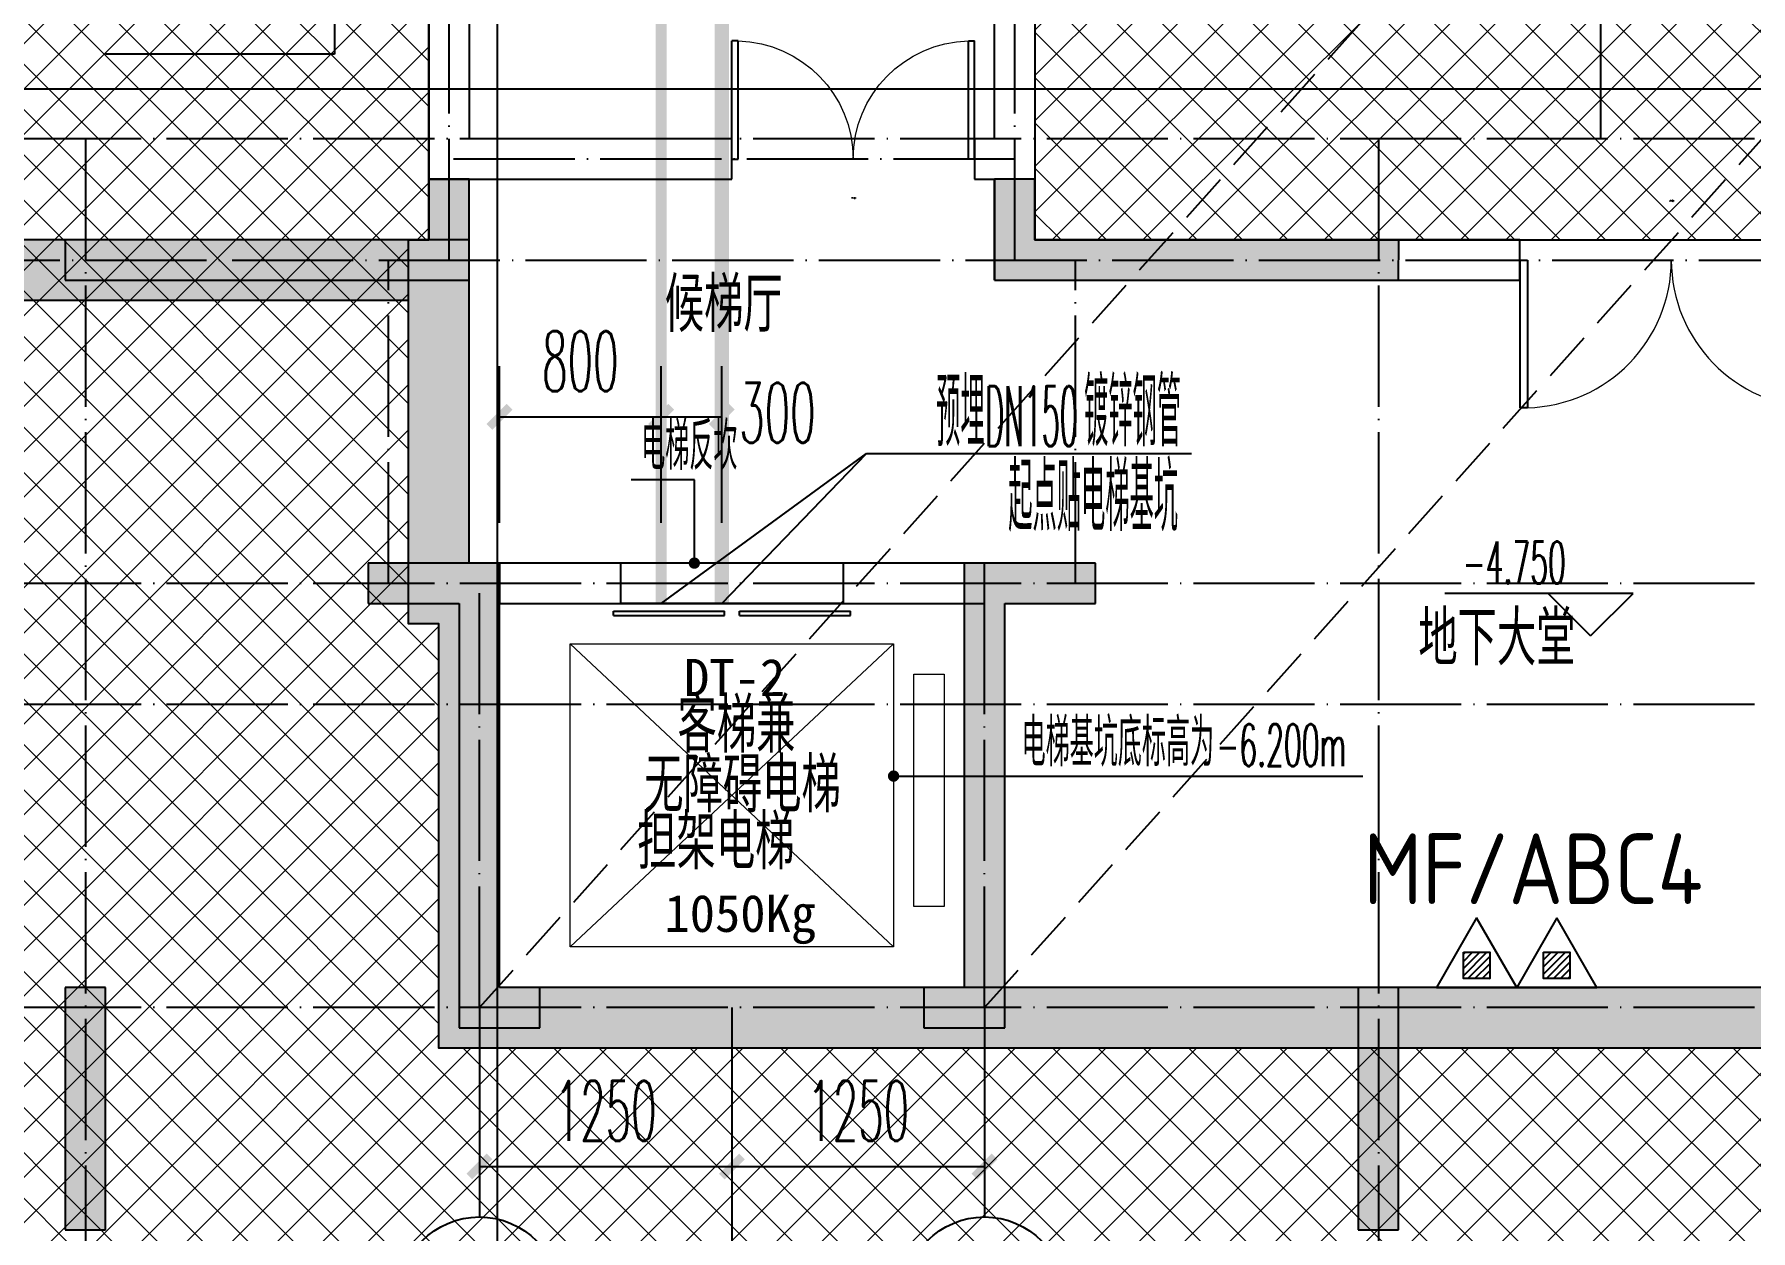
# Model space of a CAD drawing. Extents: x 27938 to 1507990, y 110129 to 923079.
# Drawn here: x 694839 to 703334, y 498017 to 503938 of the extents above; entities that cross this region are included whole.
import ezdxf
from ezdxf.enums import TextEntityAlignment as Align
from ezdxf.xclip import XClip

# ---------------------------------------------------------------- set-up
doc = ezdxf.new("R2010")
doc.units = 0
doc.header["$LTSCALE"] = 1000
doc.header["$MEASUREMENT"] = 0
doc.header["$XCLIPFRAME"] = 0
for name, pattern in [('__DASH', [0.35, 0.25, -0.1]), ('DASH', [0.35, 0.25, -0.1]), ('DOTE', [2.4200000000000004, 2, -0.2, 0.02, -0.2])]:
    doc.linetypes.add(name, pattern=pattern)
for name, color, linetype in [('----建筑底图', 8, 'Continuous'), ('AXIS', 3, 'Continuous'), ('AXIS_TEXT', 7, 'Continuous'), ('COLUMN', 9, 'Continuous'), ('DIM_ELEV', 3, 'Continuous'), ('DIM_LEAD', 3, 'Continuous'), ('DIM_不分区消火栓', 1, 'Continuous'), ('DIM_废水', 31, 'Continuous'), ('DOOR_FIRE_TEXT', 7, 'Continuous'), ('DOTE', 1, 'Continuous'), ('EQUIP_消防', 7, 'Continuous'), ('EQUIP_灭火器', 7, 'Continuous'), ('HS-A-墙-砼', 41, 'Continuous'), ('PIPE-废水', 31, 'TG_F'), ('PUB_HATCH', 8, 'Continuous'), ('PUB_TEXT', 4, 'Continuous'), ('TEXT_灭火器', 7, 'Continuous'), ('TWT_DIM', 3, 'Continuous'), ('WALL', 9, 'Continuous'), ('WINDOW', 4, 'Continuous'), ('建-墙-填充', 8, 'Continuous')]:
    doc.layers.add(name, color=color, linetype=linetype)
doc.layers.add('3.5方案汇报，与郭总、侯月琴确定户型_t8$0$STAIR', color=2, linetype='Continuous', lineweight=18)
doc.layers.add('填充', color=251, linetype='Continuous', lineweight=5)
doc.styles.add('_TCH_AXIS', font='COMPLEX', dxfattribs={"bigfont": 'GBCBIG'})
doc.styles.add('_TCH_DIM', font='SIMPLEX.shx', dxfattribs={"width": 0.7, "bigfont": 'GBCBIG.shx'})
doc.styles.add('_TCH_DIM_T3', font='SIMPLEX.shx', dxfattribs={"width": 0.4941176470588236, "bigfont": 'GBCBIG.shx'})
doc.styles.add('_TCH_WINDOW', font='SIMPLEX.shx', dxfattribs={"width": 0.7, "height": 3.5, "bigfont": 'GBCBIG.shx'})
doc.styles.add('COMPLEX', font='COMPLEX')
doc.styles.get("Standard").update_dxf_attribs({"font": 'gbenor.shx', "bigfont": 'gbcbig.shx'})
doc.styles.add('TG_LINETYPE', font='SIMPLEX', dxfattribs={"width": 0.8, "height": 3, "bigfont": 'HZTXT'})
doc.styles.add('黑体', font='simhei.ttf')
doc.linetypes.add('TG_F', pattern='A,2,-0.3,["F",TG_LINETYPE,S=0.1,R=0,X=-0.23,Y=-0.15],0', length=2.3)
doc.dimstyles.new('_TCH_ARCH&&100', dxfattribs={"dimtxt": 297.5, "dimasz": 100, "dimexe": 250, "dimexo": 300, "dimgap": 126.25, "dimtad": 1, "dimdec": 0, "dimzin": 0, "dimdsep": 46, "dimtxsty": '_TCH_DIM_T3', "dimblk": 'ARCHTICK', "dimcen": 0.09, "dimclrt": 4, "dimazin": 2, "dimtfac": 1, "dimtdec": 0, "dimtix": 1, "dimtmove": 2, "dimatfit": 3, "dimfxl": 100, "dimtolj": 1, "dimtzin": 0, "dimarcsym": 0})
doc.dimstyles.new('_TWT_ARCH&&100', dxfattribs={"dimtxt": 297.5, "dimasz": 100, "dimexe": 250, "dimexo": 300, "dimgap": 126.25, "dimtad": 1, "dimdec": 0, "dimzin": 0, "dimdsep": 46, "dimtxsty": '_TCH_DIM_T3', "dimblk": 'ARCHTICK', "dimcen": 0.09, "dimclrt": 7, "dimazin": 2, "dimtfac": 1, "dimtdec": 0, "dimtix": 1, "dimtmove": 2, "dimatfit": 3, "dimfxl": 1, "dimtolj": 1, "dimtzin": 0, "dimarcsym": 0})

# ---------------------------------------------------------------- blocks, each defined once
blk = doc.blocks.new('GFDGFSDFGD')
at = {"layer": 'PUB_HATCH'}
for points in [[(454816.4091137983, 372423.1719372816), (454816.6251555523, 372223.9949703271), (456816.6213764995, 372223.9953519432), (456816.6237901542, 372723.9945990114), (456616.6241849233, 372723.9945462113), (456616.6244225956, 372423.9929713549), (455016.6257646407, 372423.9946691427)], [(461416.8400053843, 372423.1719372816), (461216.6233545418, 372423.9946691427), (459616.624696587, 372423.9929713549), (459616.6249342076, 372723.9945463392), (459416.6253290299, 372723.9945991393), (459416.627742683, 372223.9953519432), (461416.6239636303, 372223.9949703271)], [(456966.6242620276, 370823.7242364994), (456316.6235069988, 370823.7237810019), (456316.6235069988, 370623.723500697), (456766.6242620276, 370623.7242364994), (456766.6242608383, 368523.7281418327), (457166.6242608383, 368523.7281418327), (457166.6242608383, 368723.7281418327), (456966.6242609706, 368723.7281418327)], [(459266.6248586276, 370823.7242366532), (459266.6248596846, 368723.7281419866), (459066.6248598169, 368723.7281419866), (459066.6248598169, 368523.7281419866), (459466.6248598169, 368523.7281419866), (459466.6248586276, 370623.7242366532), (459916.6256136564, 370623.7235008508), (459916.6256136564, 370823.7237811558)], [(454816.6362339624, 368723.7167763724), (454816.6362308792, 367523.7257141294), (455016.6362343028, 367523.7239626549), (455016.6362342408, 368723.7167764931)], [(461416.6128852202, 368723.7167772611), (461216.6128849418, 368723.7167773817), (461216.612884902, 367523.7239627372), (461416.6128882723, 367523.7257142118)]]:
    blk.add_hatch(color=0, dxfattribs=at).paths.add_polyline_path(points)
at = {"layer": 'COLUMN', "color": 0}
for p, q in [((456816.6237901542, 372723.9945990114), (456616.6241849233, 372723.9945462113)), ((456616.6241849233, 372723.9945462113), (456616.6244225956, 372423.9929713549)), ((456816.6213764995, 372223.9953519432), (456816.6237901542, 372723.9945990114)), ((459616.6249342076, 372723.9945463392), (459416.6253290299, 372723.9945991393)), ((459416.6253290299, 372723.9945991393), (459416.627742683, 372223.9953519432)), ((459616.624696587, 372423.9929713549), (459616.6249342076, 372723.9945463392)), ((455016.6257646407, 372423.9946691427), (454816.4091137983, 372423.1719372816)), ((454816.4091137983, 372423.1719372816), (454816.6251555523, 372223.9949703271)), ((456616.6244225956, 372423.9929713549), (455016.6257646407, 372423.9946691427)), ((461216.6233545418, 372423.9946691427), (459616.624696587, 372423.9929713549)), ((461416.8400053843, 372423.1719372816), (461216.6233545418, 372423.9946691427)), ((461416.6239636303, 372223.9949703271), (461416.8400053843, 372423.1719372816)), ((454816.6251555523, 372223.9949703271), (456816.6213764995, 372223.9953519432)), ((459416.627742683, 372223.9953519432), (461416.6239636303, 372223.9949703271)), ((456966.6242620276, 370823.7242364994), (456316.6235069988, 370823.7237810019)), ((456316.6235069988, 370823.7237810019), (456316.6235069988, 370623.723500697)), ((456966.6242609706, 368723.7281418327), (456966.6242620276, 370823.7242364994)), ((459266.6248586276, 370823.7242366532), (459266.6248596846, 368723.7281419866)), ((459916.6256136564, 370823.7237811558), (459266.6248586276, 370823.7242366532)), ((459916.6256136564, 370623.7235008508), (459916.6256136564, 370823.7237811558)), ((456316.6235069988, 370623.723500697), (456766.6242620276, 370623.7242364994)), ((456766.6242620276, 370623.7242364994), (456766.6242608383, 368523.7281418327)), ((459466.6248598169, 368523.7281419866), (459466.6248586276, 370623.7242366532)), ((459466.6248586276, 370623.7242366532), (459916.6256136564, 370623.7235008508)), ((454816.6362339624, 368723.7167763724), (454816.6362308792, 367523.7257141294)), ((455016.6362342408, 368723.7167764931), (454816.6362339624, 368723.7167763724)), ((455016.6362343028, 367523.7239626549), (455016.6362342408, 368723.7167764931)), ((457166.6242608383, 368723.7281418327), (456966.6242609706, 368723.7281418327)), ((457166.6242608383, 368523.7281418327), (457166.6242608383, 368723.7281418327)), ((459266.6248596846, 368723.7281419866), (459066.6248598169, 368723.7281419866)), ((459066.6248598169, 368723.7281419866), (459066.6248598169, 368523.7281419866)), ((461416.6128852202, 368723.7167772611), (461216.6128849418, 368723.7167773817)), ((461216.6128849418, 368723.7167773817), (461216.612884902, 367523.7239627372)), ((461416.6128882723, 367523.7257142118), (461416.6128852202, 368723.7167772611)), ((456766.6242608383, 368523.7281418327), (457166.6242608383, 368523.7281418327)), ((459066.6248598169, 368523.7281419866), (459466.6248598169, 368523.7281419866)), ((454816.6362308792, 367523.7257141294), (455016.6362343028, 367523.7239626549)), ((461216.612884902, 367523.7239627372), (461416.6128882723, 367523.7257142118))]:
    blk.add_line(p, q, dxfattribs=at)
blk = doc.blocks.new('$DORLIB2D$00000127')
at = {"color": 0}
for points in [[(-0.5333333333328483, 0.7948983154366971), (-0.5333333333328483, 0.690405644187237)], [(-0.03333333333284827, 0.7948983154366971), (-0.5333333333328483, 0.7948983154366971)], [(-0.03333333333284827, 0.7948983154366971), (-0.03333333333284827, 0.690405644187237)], [(0.5333333333328483, 0.7948983154366971), (0.03333333333284827, 0.7948983154366971)], [(0.03333333333284827, 0.7948983154366971), (0.03333333333284827, 0.690405644187237)], [(0.5333333333328483, 0.7948983154366971), (0.5333333333328483, 0.690405644187237)], [(-0.03333333333284827, 0.690405644187237), (-0.5333333333328483, 0.690405644187237)], [(0.5333333333328483, 0.690405644187237), (0.03333333333284827, 0.690405644187237)], [(0.5, 0.4999999999999858), (-0.5, 0.4999999999999858)]]:
    blk.add_lwpolyline(points, dxfattribs=at)
blk = doc.blocks.new('$DorLib2D$00000002')
at = {"color": 0}
for p, q in [((-0.5, -5.684341886080802e-17), (-0.5000000000000007, 0.4875)), ((-0.4750000000000007, 0.4875), (-0.5000000000000007, 0.4875)), ((-0.475, -2.842170943040401e-17), (-0.4750000000000007, 0.4875)), ((0.475, -2.842170943040401e-17), (0.4750000000000007, 0.4875)), ((0.4750000000000007, 0.4875), (0.5000000000000007, 0.4875)), ((0.5, -5.684341886080802e-17), (0.5000000000000007, 0.4875)), ((-0.5, -5.684341886080802e-17), (-0.475, -2.842170943040401e-17)), ((0.5, -5.684341886080802e-17), (0.475, -2.842170943040401e-17))]:
    blk.add_line(p, q, dxfattribs=at)
at = {"color": 0, "lineweight": 13}
for centre, start, end in [((-0.4875, -4.263256414560601e-17), 0, 88.53071641864632), ((0.4875, -4.263256414560601e-17), 91.4692835813537, 180)]:
    blk.add_arc(centre, 0.4875, start, end, dxfattribs=at)
blk = doc.blocks.new('A$C74D73064')
at = {"layer": 'PUB_HATCH'}
for points in [[(-14183.76575621346, 20473.83676963684), (-13883.75296646982, 20773.83676963684), (-18383.79645366256, 20773.83676963684), (-18683.79645366254, 20473.83676963683)], [(-14033.82971208636, 18873.63366848725), (-13733.82971208636, 19173.6336684872), (-13883.82118564045, 19173.6336684872), (-14183.83397538409, 18873.63366848724)]]:
    blk.add_hatch(color=0, dxfattribs=at).paths.add_polyline_path(points)
at = {"layer": '填充'}
h = blk.add_hatch(dxfattribs=at)
h.set_pattern_fill('ANSI37', color=0, scale=100, style=0)
h.set_pattern_definition([(45, (-58932.59737397294, 57522.26104246161), (-112.2532015133644, 112.2532015133644), []), (135, (-58932.59737397294, 57522.26104246161), (-112.2532015133644, -112.2532015133644), [])])
h.paths.add_polyline_path([(-11083.82789761451, 26773.63365745218), (-11083.82091777574, 25273.6292442854), (-8583.827084053715, 25273.6292442854), (-8583.82764116174, 22973.6350746504), (-11083.82720834459, 22973.62955984916), (-11083.82773066033, 20773.90402130107), (-6383.836486936198, 20773.90256077482), (-6383.836485874082, 16773.62446525844), (-11233.82635060087, 16773.62446654285), (-11233.82674736297, 16773.624465956), (-14033.82971208036, 16773.62446596113), (-14033.82971208199, 18873.63040226582), (-14183.83259612235, 18873.56265653472), (-14183.8314515333, 20773.77960344986), (-14083.83046232309, 20773.89393582311), (-14083.83740852779, 26773.63032405323)], flags=16)
h.paths.add_polyline_path([(-39083.80215025903, 26773.63365745207), (-39083.8091300978, 25273.62924428529), (-41583.80296381982, 25273.62924428529), (-41583.80240671179, 22973.63507465029), (-39083.80283952894, 22973.62955984904), (-39083.80231721321, 20773.90402130096), (-43683.6098452587, 20773.90256089554), (-43683.60984632082, 16773.62446537917), (-38933.80369727267, 16773.62446654274), (-38933.80330051057, 16773.62446595589), (-36133.80033579317, 16773.62446596101), (-36133.80033579154, 18873.6304022657), (-35983.79745175119, 18873.5626565346), (-35983.79859634023, 21373.59815458627), (-36083.79958555044, 21373.71248695953), (-36083.79263934575, 26773.63032405311)], flags=16)
h.paths.add_polyline_path([(-52083.80424523528, 29673.63447373034), (1916.182622306049, 29673.63447373034), (1916.182622306049, 10173.63447490719), (-52083.80424523528, 10173.63447490719)])
at = {"layer": '建-墙-填充'}
for points in [[(-14183.83397538409, 18873.63366848724), (-13883.82118564045, 19173.6336684872), (-13883.75296646982, 20773.83676963684), (-14183.76575621346, 20473.83676963684)], [(-14033.82971208636, 16773.79139179085), (-13733.82971208636, 17073.79139142903), (-13733.82971208636, 19173.6336684872), (-14033.82971208636, 18873.63366848725)], [(-6383.836488812339, 16773.79138256435), (-6683.836488450533, 17073.79138292617), (-13733.82971208636, 17073.79139142903), (-14033.82971208636, 16773.79139179085)]]:
    blk.add_hatch(color=0, dxfattribs=at).paths.add_polyline_path(points)
at = {"color": 0}
blk.add_lwpolyline([(-11083.82789761451, 26773.63365745218), (-11083.82091777574, 25273.6292442854), (-8583.827084053715, 25273.6292442854), (-8583.82764116174, 22973.6350746504), (-11083.82720834459, 22973.62955984916), (-11083.82773066033, 20773.90402130107), (-6383.836486936198, 20773.90256077482), (-6383.836485874082, 16773.62446525844), (-11233.82635060087, 16773.62446654285), (-11233.82674736297, 16773.624465956), (-14033.82971208036, 16773.62446596113), (-14033.82971208199, 18873.63040226582), (-14183.83259612235, 18873.56265653472), (-14183.8314515333, 20773.77960344986), (-14083.83046232309, 20773.89393582311), (-14083.83740852779, 26773.63032405323)], close=True, dxfattribs=at)
at = {"layer": '3.5方案汇报，与郭总、侯月琴确定户型_t8$0$STAIR', "color": 0}
for p, q in [((-11783.80268763873, 18773.78809201252), (-13383.8026876392, 17273.78809201391)), ((-13383.8026876392, 18773.78809201252), (-11783.80268763873, 17273.78809201391))]:
    blk.add_line(p, q, dxfattribs=at)
for points in [[(-13383.8026876392, 17273.78809201391), (-13383.8026876392, 18773.78809201252), (-11783.80268763873, 18773.78809201252), (-11783.80268763873, 17273.78809201391)], [(-11683.80268764828, 17473.7880921294), (-11683.80268764828, 18623.78809212986), (-11533.80268764548, 18623.78809212986), (-11533.80268764548, 17473.7880921294)]]:
    blk.add_lwpolyline(points, close=True, dxfattribs=at)
at = {"layer": 'DIM_ELEV', "color": 0}
for p, q in [((-8123.542091084179, 19023.49954465264), (-9054.43075260031, 19023.49954465264)), ((-8333.542091084179, 18813.49954465264), (-8543.542091084179, 19023.49954465264)), ((-8333.542091084179, 18813.49954465264), (-8123.542091084179, 19023.49954465264))]:
    blk.add_line(p, q, dxfattribs=at)
at = {"layer": 'DIM_LEAD', "color": 0}
for p, q in [((-12769.76848451141, 19586.46578016772), (-13081.83483893734, 19586.46578016772)), ((-12769.7684845106, 19173.86480163957), (-12769.76848451141, 19586.46578016772)), ((-11783.60875276831, 18119.75456909591), (-11581.52975105454, 18119.25456909591)), ((-11581.52975105454, 18119.25456909591), (-9461.52975105452, 18119.25456909591))]:
    blk.add_line(p, q, dxfattribs=at)
at = {"layer": 'DIM_LEAD', "color": 0, "const_width": 28}
for points in [[(-12769.76848451057, 19159.86480163957, 1), (-12769.76848451063, 19187.86480163957, 1)], [(-11797.60870991408, 18119.78920890763, 1), (-11769.60879562254, 18119.71992928418, 1)]]:
    blk.add_lwpolyline(points, format="xyb", close=True, dxfattribs=at)
at = {"layer": 'DOTE', "color": 0}
for p, q in [((-13744.9648988698, 128076.6066358481), (-13744.9648988698, 3986.254199284944)), ((186069.1586907371, 21519.29986870696), (-82096.49317365023, 21519.29986870696))]:
    blk.add_line(p, q, dxfattribs=at)
at = {"layer": 'DOTE', "color": 0, "linetype": 'DOTE', "ltscale": 0.3}
blk.add_line((-11183.59824376542, 21173.6196548983), (-13983.59877275961, 21173.62169653689), dxfattribs=at)
at = {"layer": 'HS-A-墙-砼', "color": 0}
for p, q in [((-13883.75296646982, 20773.83676963684), (-18383.79645366256, 20773.83676963684)), ((-13883.82118564045, 19173.6336684872), (-13883.75296646982, 20773.83676963684)), ((-14183.76575621346, 20473.83676963684), (-18683.79645366254, 20473.83676963683)), ((-14183.83397538409, 18873.63366848724), (-14183.76575621346, 20473.83676963684)), ((-13733.82971208636, 19173.6336684872), (-13883.82118564045, 19173.6336684872)), ((-13733.82971208636, 17073.79139142903), (-13733.82971208636, 19173.6336684872)), ((-14033.82971208636, 18873.63366848725), (-14183.83397538409, 18873.63366848724)), ((-14033.82971208636, 16773.79139179085), (-14033.82971208636, 18873.63366848725)), ((-6683.836488450533, 17073.79138292617), (-13733.82971208636, 17073.79139142903)), ((-6383.836488812339, 16773.79138256435), (-14033.82971208636, 16773.79139179085))]:
    blk.add_line(p, q, dxfattribs=at)
at = {"layer": 'PIPE-废水', "color": 0, "linetype": 'DASH', "ltscale": 0.5, "const_width": 70}
blk.add_lwpolyline([(-12633.60875245178, 18973.78809199878), (-12633.60875245178, 23023.78809976997)], dxfattribs=at)
at = {"layer": 'WALL', "color": 0}
for p, q in [((-14083.40843326104, 26773.63343513576), (-14083.79800989574, 21073.78955869571)), ((-13883.4221025239, 26573.63343513448), (-13883.78433970931, 21273.78940163612)), ((-11283.4152667663, 21273.78735971033), (-11283.41526492609, 23073.63385093448)), ((-11083.41526686854, 21173.7872812353), (-11083.41526502833, 22973.63385083587)), ((-12583.60859560358, 21273.78838068013), (-13883.78433970931, 21273.78940163612)), ((-12583.6087526525, 21073.78838068017), (-12583.60859560358, 21273.78838068013)), ((-11383.60859560391, 21273.78743838661), (-11383.60875265283, 21073.78743838665)), ((-11283.4152667663, 21273.78735971033), (-11383.60859560391, 21273.78743838661)), ((-11083.41526727741, 20773.90130204256), (-11083.41526686854, 21173.78728123529)), ((-14083.79800989574, 21073.78955869571), (-12583.6087526525, 21073.78838068017)), ((-11383.60875265283, 21073.78743838665), (-11283.41526697079, 21073.78735971026)), ((-11283.41526748192, 20573.90130203529), (-11283.41526697079, 21073.78735971026)), ((-8684.09662219239, 20773.90130212965), (-11083.41526727741, 20773.90130204256)), ((-8684.09662218513, 20573.90130212965), (-8684.09662219239, 20773.90130212965)), ((-11283.41526748192, 20573.90130203529), (-8684.09662218513, 20573.90130212965)), ((-13133.60875276856, 19173.63447361521), (-13733.80435239355, 19173.63447361521)), ((-13733.80435239355, 19173.63447361521), (-13733.80435239355, 18973.63447361521)), ((-13133.60875276856, 18973.63447361522), (-13133.60875276856, 19173.63447361521)), ((-11333.41526703374, 19173.63447361521), (-12033.60875276852, 19173.63447361521)), ((-12033.60875276852, 19173.63447361521), (-12033.60875276852, 18973.63447361522)), ((-11333.41526703374, 18973.63447361521), (-11333.41526703374, 19173.63447361521)), ((-13733.80435239355, 18973.63447361521), (-13133.60875276856, 18973.63447361522)), ((-12033.60875276852, 18973.63447361522), (-11333.41526703374, 18973.63447361521))]:
    blk.add_line(p, q, dxfattribs=at)
at = {"layer": 'WINDOW', "color": 0}
for p, q in [((-12033.60875276854, 19173.63447361521), (-13133.60875276854, 19173.63447361521)), ((-12033.60875276854, 18973.63447361521), (-13133.60875276854, 18973.63447361521))]:
    blk.add_line(p, q, dxfattribs=at)
at = {"layer": '填充', "color": 0}
blk.add_lwpolyline([(-11083.82789761451, 26773.63365745218), (-11083.82091777574, 25273.6292442854), (-8583.827084053715, 25273.6292442854), (-8583.82764116174, 22973.6350746504), (-11083.82720834459, 22973.62955984916), (-11083.82773066033, 20773.90402130107), (-6383.836486936198, 20773.90256077482), (-6383.836485874082, 16773.62446525844), (-11233.82635060087, 16773.62446654285), (-11233.82674736297, 16773.624465956), (-14033.82971208036, 16773.62446596113), (-14033.82971208199, 18873.63040226582), (-14183.83259612235, 18873.56265653472), (-14183.8314515333, 20773.77960344986), (-14083.83046232309, 20773.89393582311), (-14083.83740852779, 26773.63032405323)], close=True, dxfattribs=at)
at = {"color": 169}
blk.add_blockref('GFDGFSDFGD', (-470700.3817029707, -351650.0903577822), dxfattribs=at)
at = {"layer": 'WINDOW', "color": 169}
ref = blk.add_blockref('$DorLib2D$00000002', (-11983.60867412819, 21173.7879095334), dxfattribs=dict(at, xscale=-1200, yscale=1200, zscale=-1200, rotation=359.9999550087982))
ref.add_attrib('A', 'YFM1221', (-11992.21882762353, 20978.31283776835), dxfattribs={"layer": 'DOOR_FIRE_TEXT', "ltscale": 0.5, "height": 5.95, "rotation": 359.9999550087982, "style": '_TCH_WINDOW', "width": 0.4941176470588236})
ref = blk.add_blockref('$DorLib2D$00000002', (-7934.096622188749, 20673.90130215687), dxfattribs=dict(at, xscale=1500, yscale=1500, zscale=1500, rotation=180.0000000020798))
ref.add_attrib('A', 'JFM1521', (-7942.42669442627, 20964.50920094727), dxfattribs={"layer": 'DOOR_FIRE_TEXT', "ltscale": 0.5, "height": 5.95, "rotation": 2.079777428427719e-09, "style": '_TCH_WINDOW', "width": 0.4941176470588236})
at = {"layer": 'WINDOW', "color": 169, "xscale": 1100, "yscale": 200, "zscale": 1100, "rotation": 180}
blk.add_blockref('$DORLIB2D$00000127', (-12583.60875276854, 19073.63447361521), dxfattribs=at)
at = {"layer": 'DIM_ELEV', "color": 0, "style": '_TCH_DIM', "width": 0.4941176470588236}
blk.add_text('-4.750', height=208.25, dxfattribs=at).set_placement((-8967.630752600311, 19072.49954465264))
at = {"layer": 'DIM_LEAD', "color": 0, "style": '_TCH_DIM'}
for s, height, width, p in [('电梯反坎', 236.3120567375886, 0.7, (-13032.83483893734, 19635.46578016772)), ('电梯基坑底标高为', 236.3120567375886, 0.7, (-11150.04889999069, 18168.25456909591)), ('-6.200m', 208.25, 0.4941176470588236, (-10186.72975105452, 18168.25456909591))]:
    blk.add_text(s, height=height, dxfattribs=dict(at, width=width)).set_placement(p)
at = {"layer": 'PUB_TEXT', "color": 0}
for s, p in [('候梯厅', (-12916.0311262398, 20318.20774492458)), ('地下大堂', (-9186.09370617813, 18667.05505398265)), ('客梯兼', (-12852.92346632486, 18235.86889592861)), ('无障碍电梯', (-13017.49237421976, 17940.09872801718)), ('担架电梯', (-13051.92621466721, 17658.54001305485))]:
    blk.add_text(s, height=270.0709219858156, dxfattribs=at).set_placement(p)
at = {"layer": 'PUB_TEXT', "color": 0, "style": '黑体'}
for s, p in [('DT-2', (-12820.92574951315, 18516.03931115312)), ('1050Kg', (-12917.92574951315, 17348.36989174248))]:
    blk.add_text(s, height=184.0084388185654, dxfattribs=at).set_placement(p)
blk = doc.blocks.new('HFHFTHFD')
at = {"layer": 'DOTE', "color": 0, "linetype": 'DOTE', "ltscale": 0.3}
for p, q in [((456716.5787018152, 603949.0803065526), (456716.5787018152, 612948.8100463543)), ((459516.5787027521, 603949.0803065526), (459516.5787027522, 612948.8100463543)), ((462416.5787033328, 604548.8100388076), (462416.5787033596, 612948.8100463543)), ((472616.5787020951, 604548.8100471114), (418616.5787028495, 604548.8100471116)), ((454916.7956122105, 604548.8100471115), (454916.5572260541, 593448.8100475312)), ((461316.3617923568, 604548.8100471115), (461316.6001785134, 593448.8100475312)), ((418616.5787028495, 603949.0803176122), (472616.5787020951, 603949.0802720234)), ((456416.5779403554, 602348.8100463725), (456416.5779400909, 603948.8100463734)), ((459816.5794454537, 602348.8100463725), (459816.5794457182, 603948.8100463734)), ((472616.5787020951, 602348.8100463724), (418616.5787028495, 602348.8100463726)), ((456866.5787071111, 600248.8100463304), (456866.5787071959, 602348.8100463543)), ((459366.5786974561, 600248.8100463784), (459366.5786973714, 602348.8100463543)), ((472616.5787020951, 601748.8100473221), (418616.5787028495, 601748.8100473222)), ((472616.5787020951, 600248.810045596), (418616.5787028495, 600248.8100466327)), ((458116.5786953176, 600248.8100463543), (458116.5786953176, 593448.8100475312))]:
    blk.add_line(p, q, dxfattribs=at)
blk = doc.blocks.new('_ArchTick')
at = {"color": 0, "linetype": 'ByBlock', "const_width": 0.4}
blk.add_lwpolyline([(-0.5, -0.5), (0.5, 0.5)], dxfattribs=at)
blk = doc.blocks.new('*D310')
at = {"layer": 'AXIS', "color": 0, "lineweight": -2}
for p, q in [((697041.7965546014, 498820.5607464506), (697041.7965546014, 498084.2976864284)), ((698291.79655262, 498820.5607464506), (698291.79655262, 498084.2976864284)), ((697041.7965546014, 498334.2976864284), (698291.79655262, 498334.2976864284))]:
    blk.add_line(p, q, dxfattribs=at)
at = {"layer": 'Defpoints', "color": 0}
for p in [(697041.7965546014, 499120.5607464506), (698291.79655262, 499120.5607464506), (698291.79655262, 498334.2976864284)]:
    blk.add_point(p, dxfattribs=at)
at = {"layer": 'AXIS', "color": 0, "lineweight": -2, "xscale": 100, "yscale": 100, "zscale": 100, "rotation": 180}
blk.add_blockref('_ArchTick', (697041.7965546014, 498334.2976864284), dxfattribs=at)
at = {"layer": 'AXIS', "color": 0, "lineweight": -2, "xscale": 100, "yscale": 100, "zscale": 100}
blk.add_blockref('_ArchTick', (698291.79655262, 498334.2976864284), dxfattribs=at)
at = {"layer": 'AXIS', "color": 4, "insert": (697666.7965536107, 498609.2976864284), "char_height": 297.5, "attachment_point": 5, "style": '_TCH_DIM_T3'}
blk.add_mtext('\\A1;1250', dxfattribs=at)
blk = doc.blocks.new('*D311')
at = {"layer": 'AXIS', "color": 0, "lineweight": -2}
for p, q in [((698291.79655262, 498820.5607464506), (698291.79655262, 498084.2976864284)), ((699541.7965506389, 498820.5607464506), (699541.7965506389, 498084.2976864284)), ((698291.79655262, 498334.2976864284), (699541.7965506389, 498334.2976864284))]:
    blk.add_line(p, q, dxfattribs=at)
at = {"layer": 'Defpoints', "color": 0}
for p in [(698291.79655262, 499120.5607464506), (699541.7965506389, 499120.5607464506), (699541.7965506389, 498334.2976864284)]:
    blk.add_point(p, dxfattribs=at)
at = {"layer": 'AXIS', "color": 0, "lineweight": -2, "xscale": 100, "yscale": 100, "zscale": 100, "rotation": 180}
blk.add_blockref('_ArchTick', (698291.79655262, 498334.2976864284), dxfattribs=at)
at = {"layer": 'AXIS', "color": 0, "lineweight": -2, "xscale": 100, "yscale": 100, "zscale": 100}
blk.add_blockref('_ArchTick', (699541.7965506389, 498334.2976864284), dxfattribs=at)
at = {"layer": 'AXIS', "color": 4, "insert": (698916.7965516294, 498609.2976864284), "char_height": 297.5, "attachment_point": 5, "style": '_TCH_DIM_T3'}
blk.add_mtext('\\A1;1250', dxfattribs=at)
blk = doc.blocks.new('_AXISO')
at = {"color": 0}
blk.add_circle((0, 0), 0.5, dxfattribs=at)
at = {"layer": 'AXIS_TEXT', "color": 0, "style": 'COMPLEX', "width": 1.041666666666667}
blk.add_attdef('A', text='', height=0.56, dxfattribs=at).set_placement((-0.25, -0.28), (0.25, -0.28), align=Align.FIT)
blk = doc.blocks.new('$ATTACHMENT$00000214')
h = blk.add_hatch()
h.set_pattern_fill('ANSI31', color=256, scale=200, style=0)
h.set_pattern_definition([(45, (-38543.80223862439, -6842.63859106258), (-17.67766952966369, 17.67766952966369), [])])
h.paths.add_polyline_path([(-64.92232553117356, 1.936813719180464), (64.922325531159, 1.936813719180464), (64.922325531159, -127.9078373431521), (-64.92232553117356, -127.9078373431521)])
for points in [[(0, 171.8081853693711), (-198.3870041439732, -171.8081853693711), (198.3870041439732, -171.8081853693711)], [(-64.92232553117356, 1.936813719180464), (64.922325531159, 1.936813719180464), (64.922325531159, -127.9078373431521), (-64.92232553117356, -127.9078373431521)]]:
    blk.add_lwpolyline(points, close=True)
blk = doc.blocks.new('$TwtSys$00000545')
for p, q in [((0, 343.6163707387168), (-198.3870041440241, 0)), ((198.3870041440241, 0), (0, 343.6163707387168)), ((-198.3870041440241, 0), (198.3870041440241, 0))]:
    blk.add_line(p, q)
at = {"layer": 'EQUIP_消防'}
blk.add_blockref('$ATTACHMENT$00000214', (0, 171.8081853693584), dxfattribs=at)
blk = doc.blocks.new('*D1510')
at = {"layer": 'Defpoints', "color": 0}
for p in [(697941.6257103268, 502044.845953887), (697141.6257100104, 501220.5604786696), (697941.6257103268, 501220.5604785896)]:
    blk.add_point(p, dxfattribs=at)
at = {"layer": 'TWT_DIM', "color": 0, "lineweight": -2}
for p, q in [((697141.6257100104, 501520.5604786696), (697141.6257100104, 502294.845953887)), ((697941.6257103268, 501520.5604785896), (697941.6257103268, 502294.845953887)), ((697141.6257100104, 502044.845953887), (697941.6257103268, 502044.845953887))]:
    blk.add_line(p, q, dxfattribs=at)
at = {"layer": 'TWT_DIM', "color": 0, "lineweight": -2, "xscale": 100, "yscale": 100, "zscale": 100, "rotation": 180}
blk.add_blockref('_ArchTick', (697141.6257100104, 502044.845953887), dxfattribs=at)
at = {"layer": 'TWT_DIM', "color": 0, "lineweight": -2, "xscale": 100, "yscale": 100, "zscale": 100}
blk.add_blockref('_ArchTick', (697941.6257103268, 502044.845953887), dxfattribs=at)
at = {"layer": 'TWT_DIM', "color": 7, "insert": (697541.6257101686, 502319.845953887), "char_height": 297.5, "attachment_point": 5, "style": '_TCH_DIM_T3'}
blk.add_mtext('\\A1;800', dxfattribs=at)
blk = doc.blocks.new('*D1511')
at = {"layer": 'Defpoints', "color": 0}
for p in [(698241.6257103268, 502044.8459538319), (697941.6257103268, 501220.5604785896), (698241.6257103268, 501220.5604785596)]:
    blk.add_point(p, dxfattribs=at)
at = {"layer": 'TWT_DIM', "color": 0, "lineweight": -2}
for p, q in [((697941.6257103268, 501520.5604785896), (697941.6257103268, 502294.8459538319)), ((698241.6257103268, 501520.5604785596), (698241.6257103268, 502294.8459538319)), ((697941.6257103268, 502044.8459538319), (698241.6257103268, 502044.8459538319))]:
    blk.add_line(p, q, dxfattribs=at)
at = {"layer": 'TWT_DIM', "color": 0, "lineweight": -2, "xscale": 100, "yscale": 100, "zscale": 100, "rotation": 180}
blk.add_blockref('_ArchTick', (697941.6257103268, 502044.8459538319), dxfattribs=at)
at = {"layer": 'TWT_DIM', "color": 0, "lineweight": -2, "xscale": 100, "yscale": 100, "zscale": 100}
blk.add_blockref('_ArchTick', (698241.6257103268, 502044.8459538319), dxfattribs=at)
at = {"layer": 'TWT_DIM', "color": 7, "insert": (698516.8624865515, 502065.0570752479), "char_height": 297.5, "attachment_point": 5, "style": '_TCH_DIM_T3'}
blk.add_mtext('\\A1;300', dxfattribs=at)

msp = doc.modelspace()

# ---------------------------------------------------------------- linework, layer by layer
at = {"color": 8, "linetype": '__DASH'}
for p, q in [((697041.7951345929, 499120.5607602462), (714364.4258180509, 518474.5962539549)), ((699541.9908008686, 499120.5607602462), (716864.6214843265, 518474.5962539549))]:
    msp.add_line(p, q, dxfattribs=at)
at = {"layer": 'AXIS', "color": 8}
for p, q in [((697041.7965526188, 499120.5607464506), (697041.7965526188, 498084.2976864284)), ((699541.7965526213, 499120.5609671978), (699541.796735623, 498084.2979071756))]:
    msp.add_line(p, q, dxfattribs=at)
at = {"layer": 'DIM_不分区消火栓'}
for p, q in [((696325.2147595953, 505520.1464595869), (696325.2147594274, 503839.6254787418)), ((696325.2147594274, 503839.6254787418), (695190.5567103917, 503839.6254787418))]:
    msp.add_line(p, q, dxfattribs=at)
at = {"layer": 'DIM_废水'}
for p, q in [((697941.6257103168, 501120.5637751104), (698957.3495031432, 501863.9726079787)), ((698241.6257103168, 501120.5637750804), (698957.3495031432, 501863.9726079787)), ((698957.3495031432, 501863.9726079787), (700566.7155031431, 501863.9726079787))]:
    msp.add_line(p, q, dxfattribs=at)
at = {"layer": 'PIPE-废水', "const_width": 55.00000000000001}
for points in [[(697941.6257103168, 501120.5637751104), (697941.6257107217, 505170.5637828816)], [(698241.6257103168, 501120.5637750804), (698241.6257107217, 505170.5637828516)]]:
    msp.add_lwpolyline(points, dxfattribs=at)

# ---------------------------------------------------------------- block references
at = {"layer": '----建筑底图', "color": 169}
ref = msp.add_blockref('A$C74D73064', (710875.5995507984, 482146.9262726993), dxfattribs=at)
XClip(ref).set_block_clipping_path([(-52083.80424523528, 10173.634474907187), (1916.182622306107, 29673.634473730403)])
at = {"layer": '----建筑底图', "color": 8}
msp.add_blockref('GFDGFSDFGD', (240175.2178478277, 130496.8359149172), dxfattribs=at)
at = {"color": 169}
msp.add_blockref('HFHFTHFD', (240175.2178442443, -101128.249299926), dxfattribs=at)
at = {"layer": 'AXIS', "color": 8}
ref = msp.add_blockref('_AXISO', (697041.7965526188, 497684.2976864284), dxfattribs=dict(at, xscale=800, yscale=800, zscale=800))
ref.add_attrib('A', '27', dxfattribs={"layer": 'AXIS_TEXT', "color": 8, "ltscale": 0.5, "height": 452.5483399593904, "style": '_TCH_AXIS', "width": 0.6176470588236335}).set_placement((696815.5223826391, 497458.0235164487), (697268.0707225986, 497458.0235164487), align=Align.FIT)
ref = msp.add_blockref('_AXISO', (699541.7968062621, 497684.2979071756), dxfattribs=dict(at, xscale=800, yscale=800, zscale=800))
ref.add_attrib('A', '29', dxfattribs={"layer": 'AXIS_TEXT', "color": 8, "ltscale": 0.5, "height": 452.5483399593904, "style": '_TCH_AXIS', "width": 0.6176470588236335}).set_placement((699315.5226362824, 497458.0237371959), (699768.0709762418, 497458.0237371959), align=Align.FIT)
at = {"layer": 'EQUIP_灭火器'}
for p in [(701977.6979958172, 499220.7176580565), (702374.4720041052, 499220.7176580565)]:
    msp.add_blockref('$TwtSys$00000545', p, dxfattribs=at)

# ---------------------------------------------------------------- texts
at = {"layer": 'DIM_废水', "color": 7, "style": '_TCH_DIM_T3'}
for s, height, width, p in [('预埋', 337.5886524822695, 0.4941176470588236, (699302.8957284248, 501898.9726079787)), ('镀锌钢管', 337.5886524822695, 0.4941176470588236, (700034.9257659717, 501898.9726079787)), ('DN150', 297.5, 0.3487889273356401, (699545.7492953835, 501898.9726079787)), ('起点贴电梯基坑', 337.5886524822695, 0.4941176470588236, (699659.6066170355, 501478.9726079787))]:
    msp.add_text(s, height=height, dxfattribs=dict(at, width=width)).set_placement(p)
at = {"layer": 'TEXT_灭火器'}
msp.add_text('MF/ABC4', height=350, dxfattribs=at).set_placement((701417.7516666278, 499633.057302943))

# ---------------------------------------------------------------- dimensions: what is measured, and where the dimension line sits
at = {"layer": 'AXIS', "color": 8}
for p1, p2, picture, middle in [((697041.7965546014, 499120.5607464506), (698291.79655262, 499120.5607464506), '*D310', (697666.7965536107, 498609.2976864284)), ((698291.79655262, 499120.5607464506), (699541.7965506389, 499120.5607464506), '*D311', (698916.7965516294, 498609.2976864284))]:
    dim = msp.add_aligned_dim(p1=p1, p2=p2, distance=-786.2630600222037, dimstyle='_TCH_ARCH&&100', dxfattribs=at)
    dim.commit()
    dim.dimension.update_dxf_attribs({"geometry": picture, "text_midpoint": middle})
at = {"layer": 'TWT_DIM'}
dim = msp.add_aligned_dim(p1=(697141.6257100104, 501220.5604786696), p2=(697941.6257103268, 501220.5604785896), distance=824.2854752973653, dimstyle='_TWT_ARCH&&100', dxfattribs=at)
dim.commit()
dim.dimension.update_dxf_attribs({"geometry": '*D1510', "text_midpoint": (697541.6257101686, 502319.845953887)})
dim = msp.add_linear_dim(base=(698241.6257103268, 502044.8459538319), p1=(697941.6257103268, 501220.5604785896), p2=(698241.6257103268, 501220.5604785596), angle=359.9999999942637, dimstyle='_TWT_ARCH&&100', dxfattribs=at)
dim.commit()
dim.dimension.update_dxf_attribs({"geometry": '*D1511', "text_midpoint": (698516.8624865515, 502065.0570752479), "dimtype": 129})

doc.saveas('drawing.dxf')
